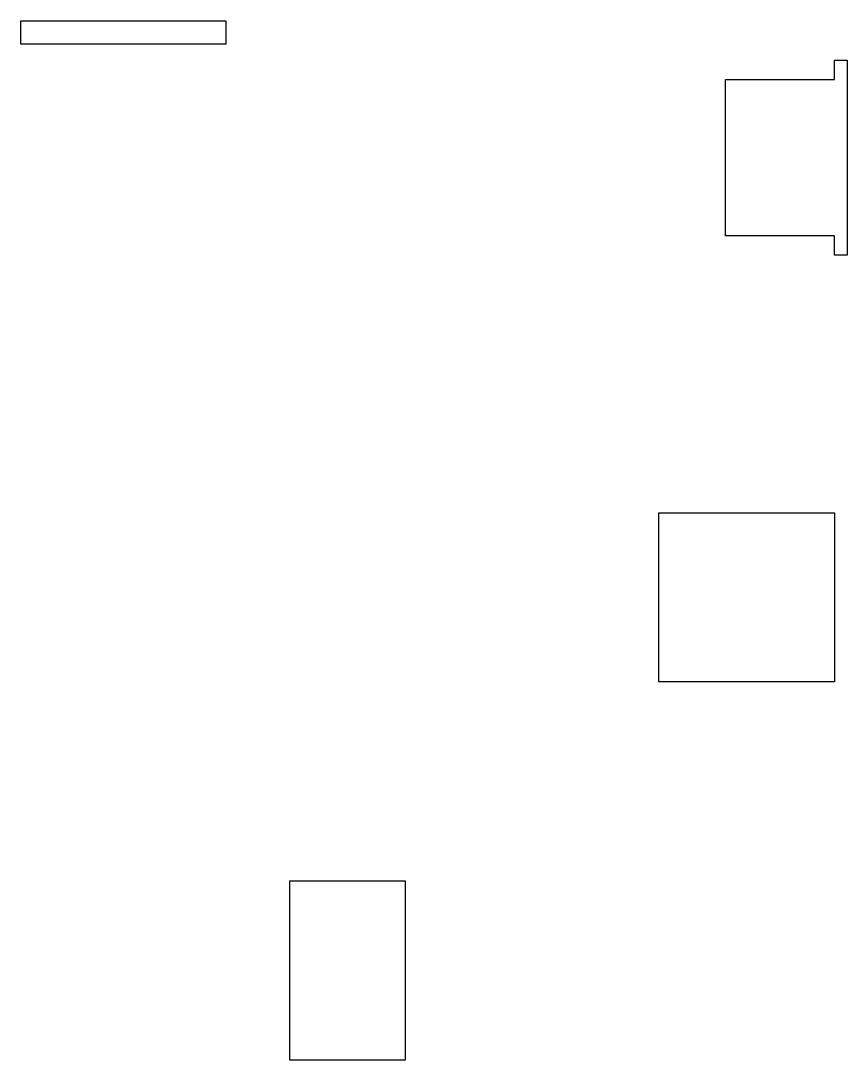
# Model space of a CAD drawing. Extents: x -21.5 to 43, y -39.4 to 41.7.
import ezdxf

# ---------------------------------------------------------------- set-up
doc = ezdxf.new("R2010")
doc.units = 0
doc.layers.add('L0D0_0', color=1, linetype='CONTINUOUS')

# ---------------------------------------------------------------- blocks, each defined once
blk = doc.blocks.new('SKETCH001')
at = {"layer": 'L0D0_0'}
for points in [[(-21.457, 39.831), (-21.457, 41.658), (-5.457, 41.658), (-5.457, 39.831)], [(42.043, 23.389), (42.043, 24.889), (33.543, 24.889), (33.543, 37.089), (42.043, 37.089), (42.043, 38.589), (43.043, 38.589), (43.043, 23.389)], [(28.343, -9.911), (28.343, 3.289), (42.043, 3.289), (42.043, -9.911)], [(-0.457, -39.411), (-0.457, -25.411), (8.543, -25.411), (8.543, -39.411)]]:
    blk.add_lwpolyline(points, close=True, dxfattribs=at)

msp = doc.modelspace()

# ---------------------------------------------------------------- block references
msp.add_blockref('SKETCH001', (0, 0))

doc.saveas('drawing.dxf')
